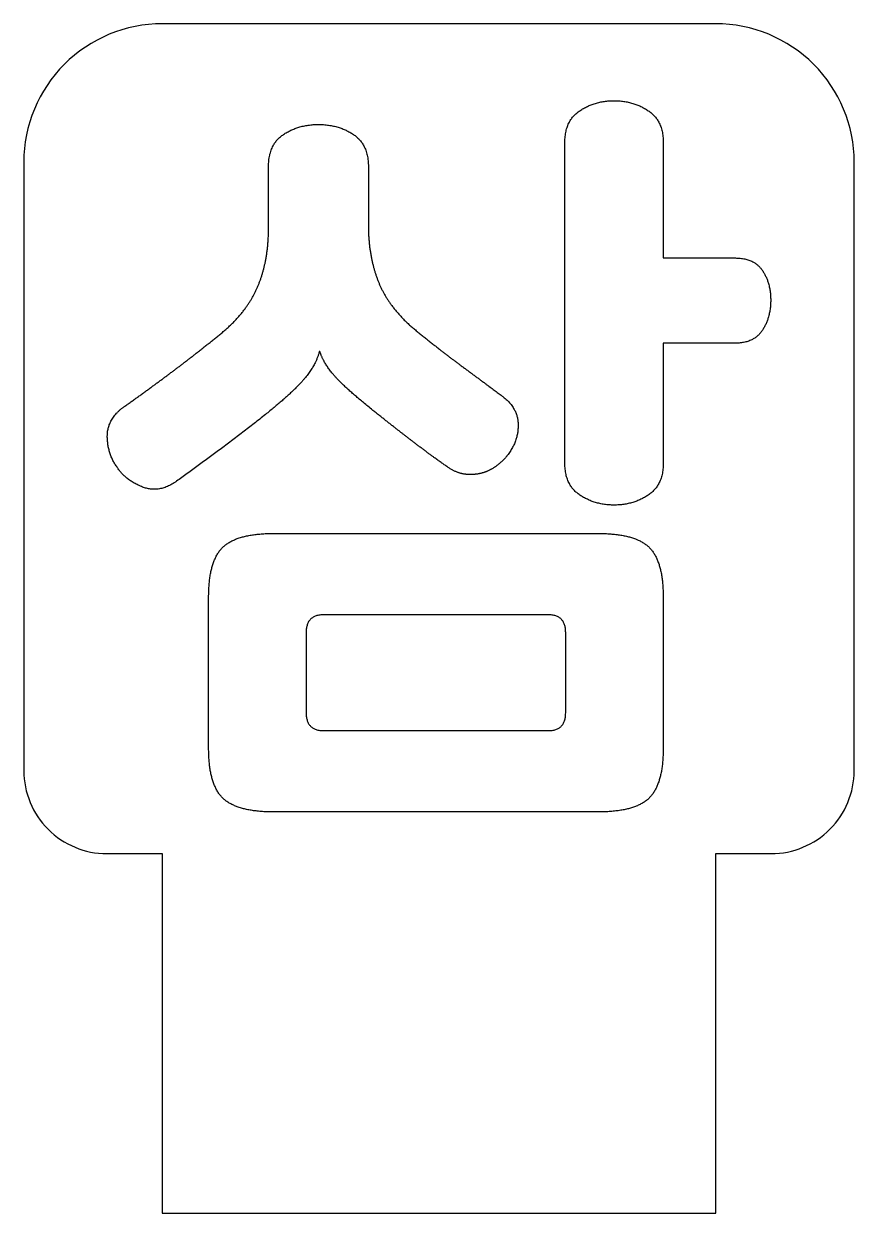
# Model space of a CAD drawing. Header units: millimetres. Extents: x 510 to 540, y 49 to 92.
import ezdxf

# ---------------------------------------------------------------- set-up
doc = ezdxf.new("R2010")
doc.units = ezdxf.units.MM
doc.layers.get('0').update_dxf_attribs({"linetype": 'CONTINUOUS'})

msp = doc.modelspace()

# ---------------------------------------------------------------- linework, layer by layer
for p, q in [((529.549, 76.099), (529.549, 87.722)), ((533.1, 87.722), (533.1, 83.533)), ((518.842, 84.615), (518.842, 86.834)), ((522.448, 86.834), (522.448, 84.726)), ((533.1, 83.533), (535.707, 83.533)), ((535.707, 80.454), (533.1, 80.454)), ((533.1, 80.454), (533.1, 76.099)), ((520.7, 80.149), (520.673, 80.149)), ((519.036, 73.575), (530.742, 73.575)), ((516.678, 65.808), (516.678, 71.273)), ((533.1, 71.273), (533.1, 65.808)), ((528.939, 70.635), (520.839, 70.635)), ((520.201, 69.997), (520.201, 67.084)), ((529.577, 67.084), (529.577, 69.997)), ((520.839, 66.446), (528.939, 66.446)), ((530.742, 63.506), (519.036, 63.506))]:
    msp.add_line(p, q)
msp.add_lwpolyline([(535, 49), (535, 62), (537, 62, 0.414214), (540, 65), (540, 87, 0.414214), (535, 92), (515, 92, 0.414214), (510, 87), (510, 65, 0.414214), (513, 62), (515, 62), (515, 49)], format="xyb", close=True)
for points in [[(530.09, 88.859), (530.631, 89.22), (531.325, 89.22)], [(531.325, 89.22), (532.018, 89.22), (532.559, 88.859)], [(529.549, 87.722), (529.549, 88.499), (530.09, 88.859)], [(532.559, 88.859), (533.1, 88.499), (533.1, 87.722)], [(519.383, 87.999), (519.924, 88.36), (520.645, 88.36)], [(520.645, 88.36), (521.366, 88.36), (521.907, 87.999)], [(518.842, 86.834), (518.842, 87.639), (519.383, 87.999)], [(521.907, 87.999), (522.448, 87.639), (522.448, 86.834)], [(522.448, 84.726), (522.448, 83.561), (522.822, 82.646)], [(518.467, 82.535), (518.842, 83.45), (518.842, 84.615)], [(535.707, 83.533), (536.373, 83.533), (536.678, 83.089)], [(536.678, 83.089), (536.983, 82.646), (536.983, 82.008)], [(522.822, 82.646), (523.197, 81.73), (524.085, 80.981)], [(517.205, 80.87), (518.093, 81.619), (518.467, 82.535)], [(536.983, 82.008), (536.983, 81.37), (536.678, 80.912)], [(515.444, 79.483), (516.29, 80.121), (517.205, 80.87)], [(524.085, 80.981), (525, 80.232), (525.804, 79.636)], [(536.678, 80.912), (536.373, 80.454), (535.707, 80.454)], [(520.673, 80.149), (520.562, 79.678), (520.146, 79.178)], [(521.186, 79.317), (520.811, 79.761), (520.7, 80.149)], [(525.804, 79.636), (526.609, 79.04), (527.247, 78.568)], [(513.655, 78.18), (514.598, 78.845), (515.444, 79.483)], [(520.146, 79.178), (519.73, 78.679), (518.731, 77.874)], [(522.559, 78.069), (521.56, 78.873), (521.186, 79.317)], [(527.247, 78.568), (527.829, 78.152), (527.857, 77.555)], [(513.017, 77.098), (513.017, 77.736), (513.655, 78.18)], [(518.731, 77.874), (517.122, 76.598), (515.513, 75.461)], [(524.098, 76.862), (523.391, 77.403), (522.559, 78.069)], [(527.857, 77.555), (527.885, 76.959), (527.497, 76.432)], [(513.377, 75.96), (513.017, 76.46), (513.017, 77.098)], [(525.333, 75.96), (524.806, 76.321), (524.098, 76.862)], [(527.497, 76.432), (527.33, 76.21), (527.094, 76.03)], [(514.293, 75.253), (513.682, 75.489), (513.377, 75.96)], [(525.985, 75.711), (525.666, 75.739), (525.333, 75.96)], [(526.581, 75.766), (526.304, 75.683), (525.985, 75.711)], [(527.094, 76.03), (526.859, 75.85), (526.581, 75.766)], [(530.09, 74.962), (529.549, 75.322), (529.549, 76.099)], [(533.1, 76.099), (533.1, 75.322), (532.559, 74.962)], [(515.513, 75.461), (514.903, 75.017), (514.293, 75.253)], [(531.325, 74.601), (530.631, 74.601), (530.09, 74.962)], [(532.559, 74.962), (532.018, 74.601), (531.325, 74.601)], [(517.191, 73.076), (517.705, 73.575), (519.036, 73.575)], [(530.742, 73.575), (532.074, 73.575), (532.587, 73.076)], [(516.678, 71.273), (516.678, 72.576), (517.191, 73.076)], [(532.587, 73.076), (533.1, 72.576), (533.1, 71.273)], [(520.839, 70.635), (520.201, 70.635), (520.201, 69.997)], [(529.577, 69.997), (529.577, 70.635), (528.939, 70.635)], [(520.201, 67.084), (520.201, 66.446), (520.839, 66.446)], [(528.939, 66.446), (529.577, 66.446), (529.577, 67.084)], [(517.191, 64.005), (516.678, 64.504), (516.678, 65.808)], [(533.1, 65.808), (533.1, 64.504), (532.587, 64.005)], [(519.036, 63.506), (517.705, 63.506), (517.191, 64.005)], [(532.587, 64.005), (532.074, 63.506), (530.742, 63.506)]]:
    msp.add_open_spline(points, degree=2)

doc.saveas('drawing.dxf')
